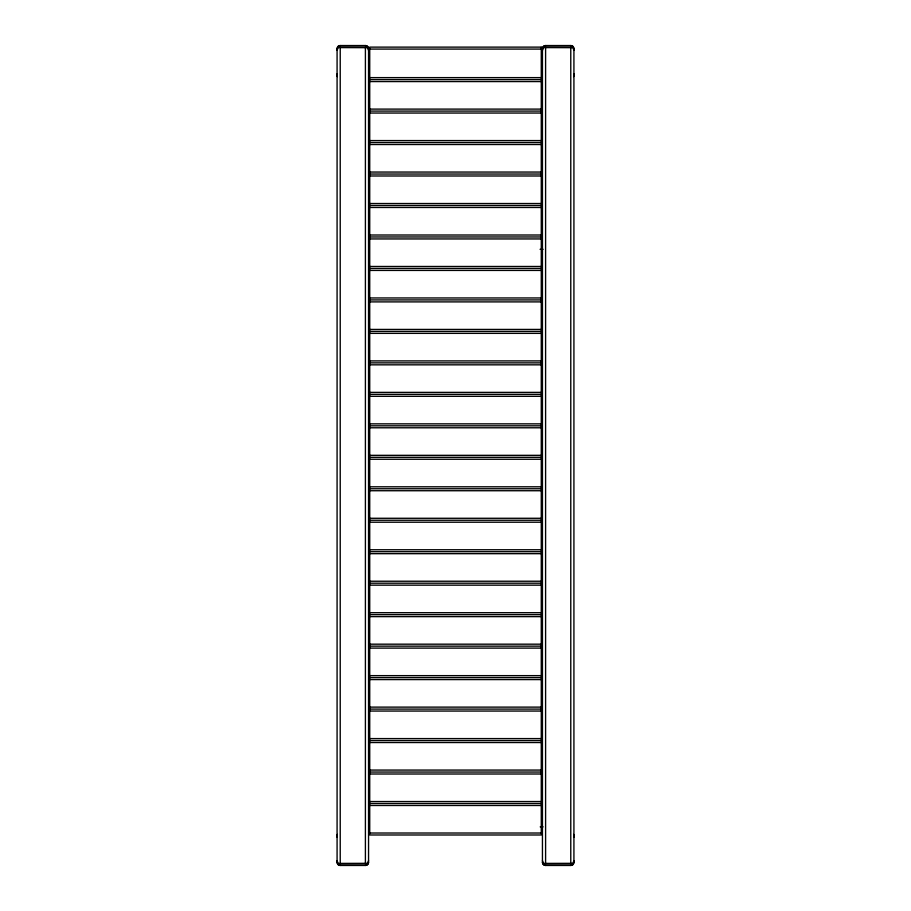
<?xml version="1.0" encoding="UTF-8"?>
<svg xmlns="http://www.w3.org/2000/svg" width="911" height="911" viewBox="0 0 911 911"><rect width="100%" height="100%" fill="white"/><g stroke="black" fill="none" stroke-linecap="round" stroke-linejoin="round"><path stroke-width="1.37" d="M337.081 48.693L338.004 46.472L340.224 45.55L365.402 45.55L367.634 46.472L368.556 48.693L368.556 862.307L367.634 864.528L365.402 865.45L340.224 865.45L338.004 864.528L337.081 862.307L337.081 48.693A3.143 3.143 0 0 1 340.224 45.55M337.081 50.276L338.004 48.044L340.224 47.121L365.402 47.121L367.634 48.044L368.556 50.276M337.081 835.546L337.298 834.396M368.556 860.724L367.634 862.956L365.402 863.879L340.224 863.879L338.004 862.956L337.081 860.724M542.444 48.693L543.366 46.472L545.598 45.55L570.776 45.55L572.996 46.472L573.919 48.693L573.919 862.307L572.996 864.528L570.776 865.45L545.598 865.45L543.366 864.528L542.444 862.307L542.444 48.693A3.143 3.143 0 0 1 545.598 45.55M542.444 50.276L543.366 48.044L545.598 47.121L570.776 47.121L572.996 48.044L573.919 50.276M573.702 76.604L573.919 75.454M573.919 860.724L572.996 862.956L570.776 863.879L545.598 863.879L543.366 862.956L542.444 860.724M365.812 863.332L340.224 863.4M571.186 863.332L545.598 863.4M340.224 47.6L365.812 47.668M545.598 47.6L571.186 47.668M369.729 49.08L541.271 49.08M369.729 77.629L541.271 77.629M369.729 79.599L541.271 79.599M369.729 81.569L541.271 81.569M369.729 109.104L541.271 109.104M369.729 111.074L541.271 111.074M369.729 113.044L541.271 113.044M369.729 140.579L541.271 140.579M369.729 142.549L541.271 142.549M369.729 144.519L541.271 144.519M369.729 172.054L541.271 172.054M369.729 174.024L541.271 174.024M369.729 175.994L541.271 175.994M369.729 203.529L541.271 203.529M369.729 205.499L541.271 205.499M369.729 207.469L541.271 207.469M369.729 235.004L541.271 235.004M369.729 236.974L541.271 236.974M369.729 238.944L541.271 238.944M540.086 249.307L543.058 249.307M369.729 266.479L541.271 266.479M369.729 268.449L541.271 268.449M369.729 270.419L541.271 270.419M369.729 297.954L541.271 297.954M369.729 299.924L541.271 299.924M369.729 301.894L541.271 301.894M369.729 329.429L541.271 329.429M369.729 331.399L541.271 331.399M369.729 333.358L541.271 333.358M369.729 360.904L541.271 360.904M369.729 362.874L541.271 362.874M369.729 364.833L541.271 364.833M369.729 392.379L541.271 392.379M369.729 394.349L541.271 394.349M369.729 396.308L541.271 396.308M369.729 423.854L541.271 423.854M369.729 425.824L541.271 425.824M369.729 427.783L541.271 427.783M369.729 455.329L541.271 455.329M369.729 457.299L541.271 457.299M369.729 459.258L541.271 459.258M369.729 486.804L541.271 486.804M369.729 488.763L541.271 488.763M369.729 490.733L541.271 490.733M369.729 518.279L541.271 518.279M369.729 520.238L541.271 520.238M369.729 522.208L541.271 522.208M369.729 549.754L541.271 549.754M369.729 551.713L541.271 551.713M369.729 553.683L541.271 553.683M369.729 581.229L541.271 581.229M369.729 583.188L541.271 583.188M369.729 585.158L541.271 585.158M369.729 612.704L541.271 612.704M369.729 614.663L541.271 614.663M369.729 616.633L541.271 616.633M369.729 644.179L541.271 644.179M369.729 646.138L541.271 646.138M369.729 648.108L541.271 648.108M369.729 675.643L541.271 675.643M369.729 677.613L541.271 677.613M369.729 679.583L541.271 679.583M369.729 707.118L541.271 707.118M369.729 709.088L541.271 709.088M369.729 711.058L541.271 711.058M369.729 738.593L541.271 738.593M369.729 740.563L541.271 740.563M369.729 742.533L541.271 742.533M369.729 770.068L541.271 770.068M369.729 772.038L541.271 772.038M369.729 774.008L541.271 774.008M369.729 801.543L541.271 801.543M369.729 803.513L541.271 803.513M369.729 805.483L541.271 805.483M540.223 826.858L543.058 826.858M369.729 833.018L541.271 833.018M573.702 834.396L573.919 835.546M337.081 75.454L337.298 76.604M570.776 47.121L570.776 863.879M545.598 47.121L545.598 863.879M365.402 47.121L365.402 863.879M340.224 47.121L340.224 863.879M570.776 45.55A3.143 3.143 0 0 1 573.919 48.693M365.402 45.55A3.143 3.143 0 0 1 368.556 48.693M340.224 865.45A3.143 3.143 0 0 1 337.081 862.307M368.556 862.307A3.143 3.143 0 0 1 365.402 865.45M545.598 865.45A3.143 3.143 0 0 1 542.444 862.307M573.919 862.307A3.143 3.143 0 0 1 570.776 865.45M337.298 835.968L337.081 837.118A3.143 3.143 0 0 1 337.321 835.922M573.919 73.882L573.702 75.032A3.143 3.143 0 0 0 573.919 73.882M541.271 47.121L369.729 47.121L369.729 834.988L541.271 834.988L541.271 47.121M573.919 837.118L573.702 835.968A3.143 3.143 0 0 1 573.919 837.118M337.298 75.032L337.081 73.882A3.143 3.143 0 0 0 337.321 75.078"/></g></svg>
